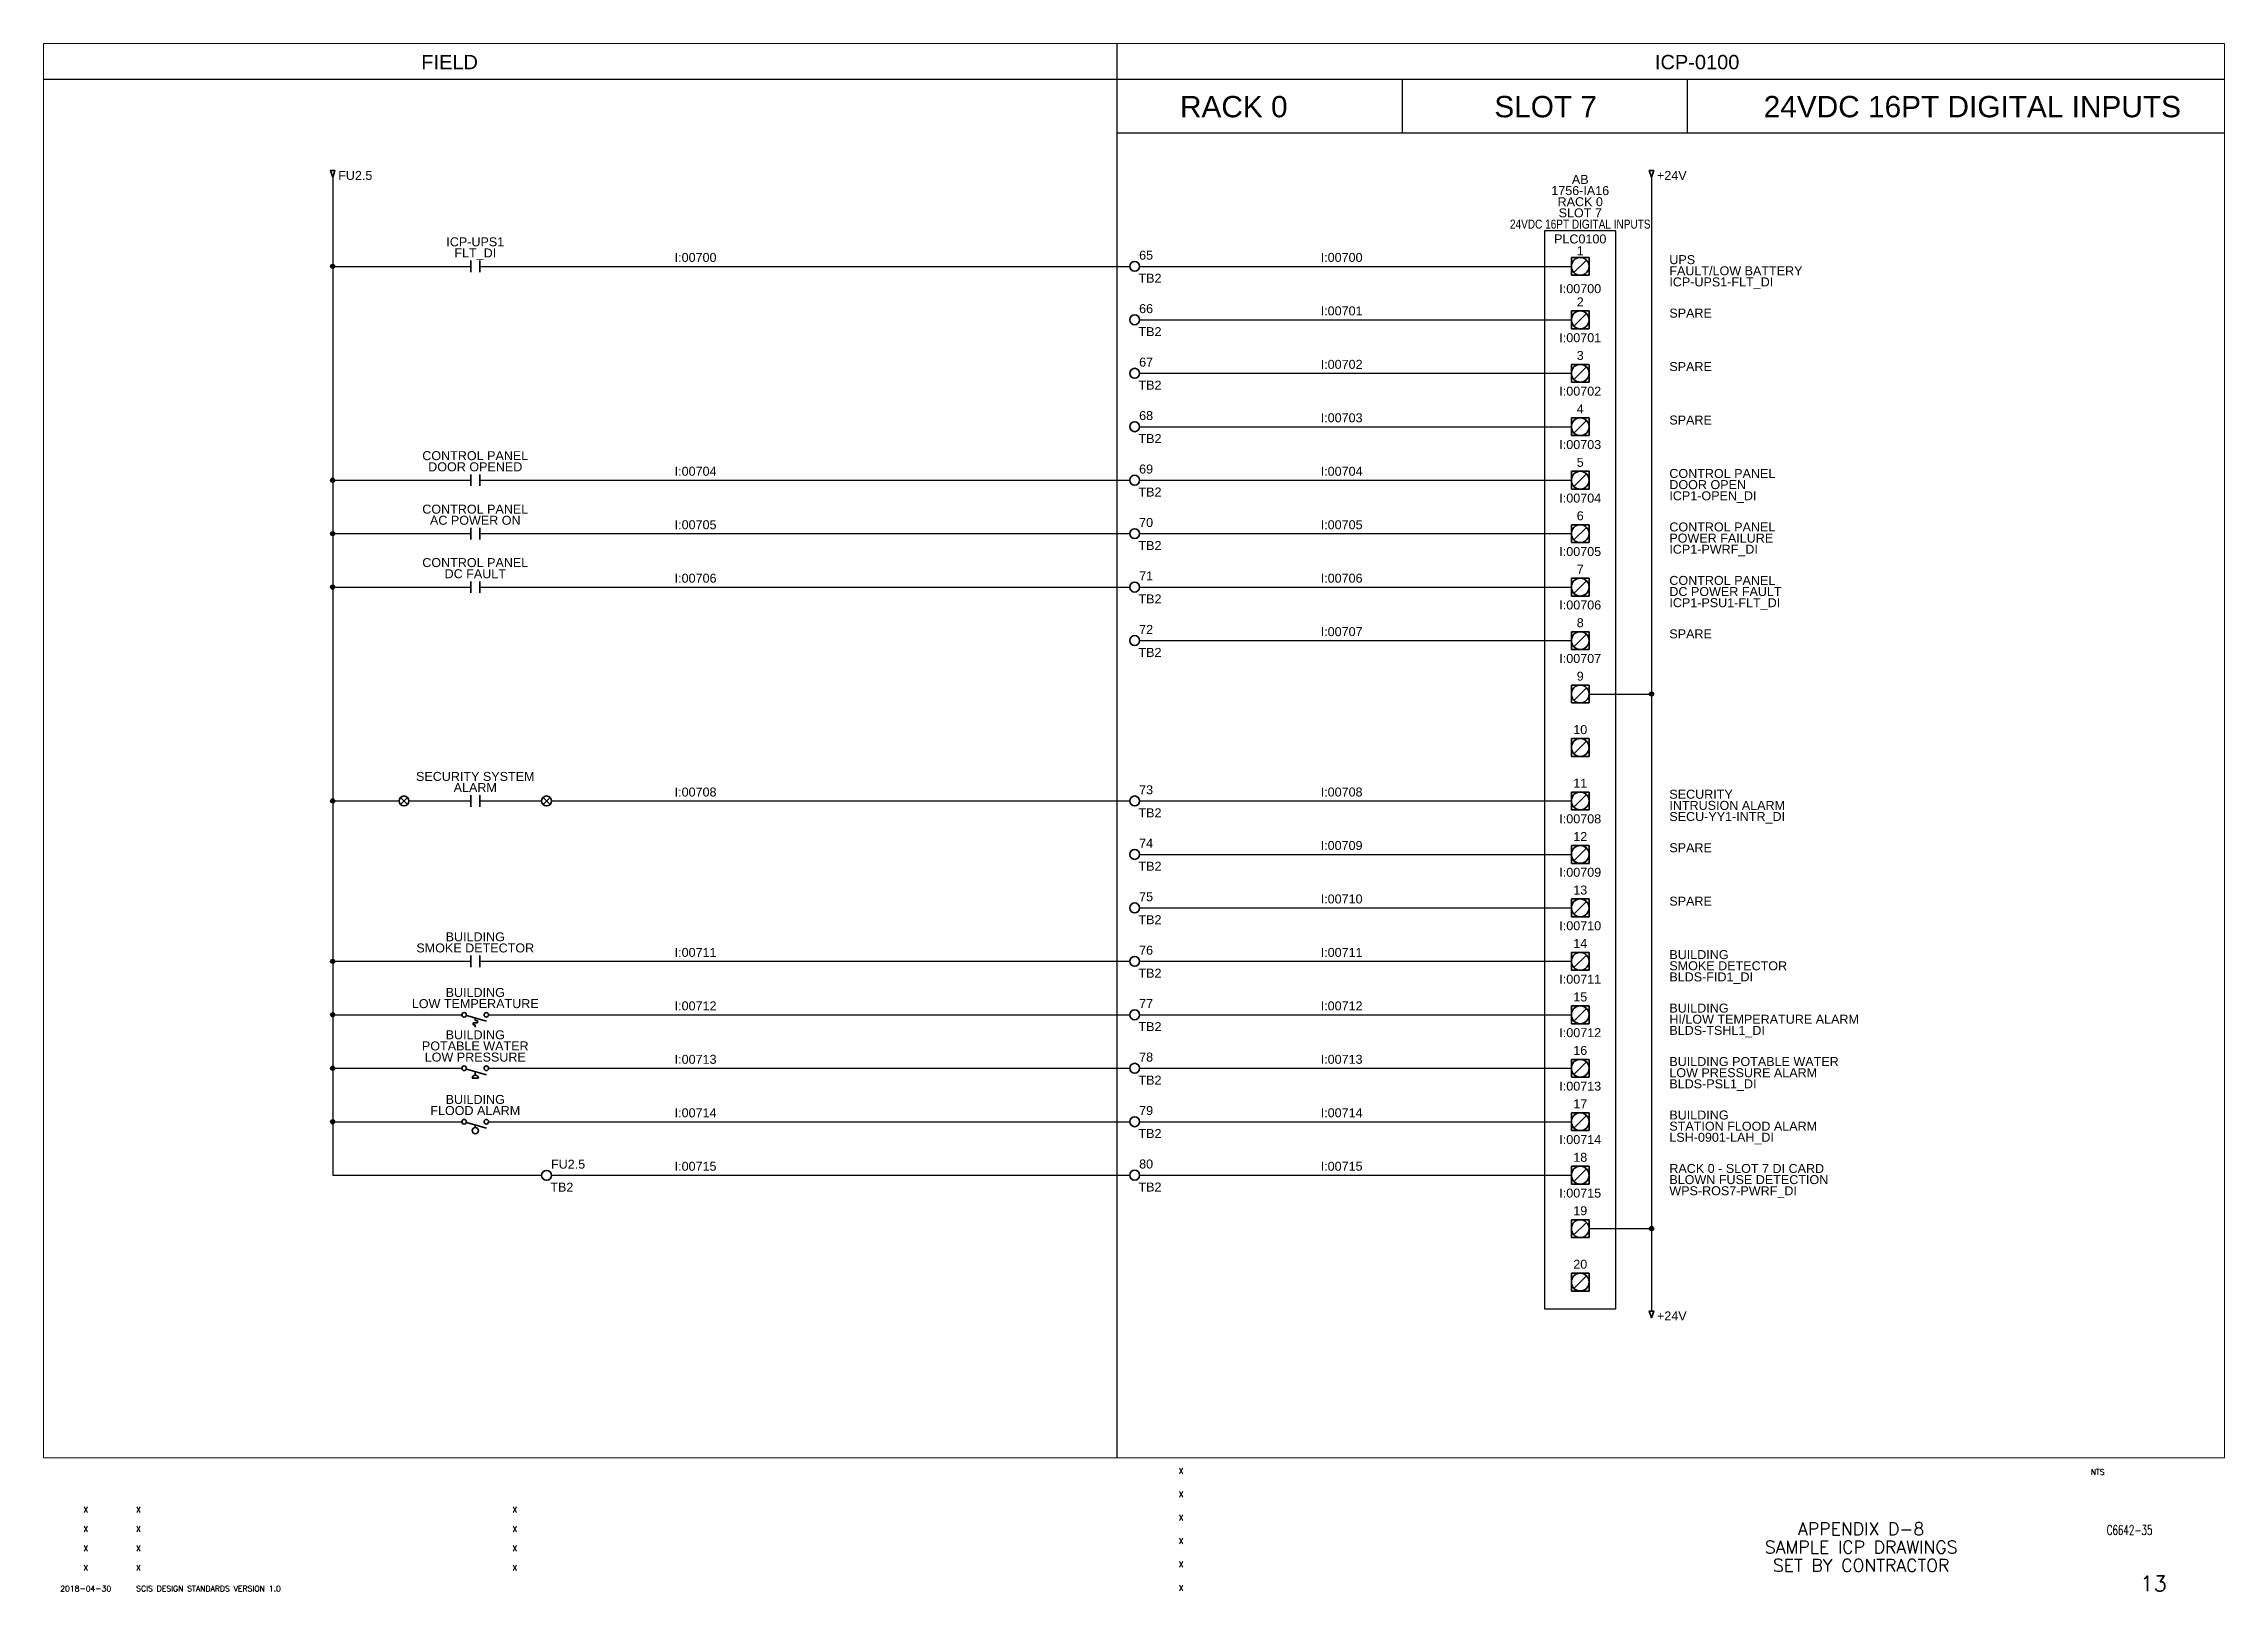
# Paper-space layout '13-Sample ICP R0S07 Digital Inputs' of a CAD drawing. Extents: x 44 to 821, y 22 to 574.
import ezdxf
from ezdxf.enums import TextEntityAlignment as Align

# ---------------------------------------------------------------- set-up
doc = ezdxf.new("R2010")
doc.units = 0
doc.layers.add('BOR-A1', color=7, linetype='Continuous')
doc.layers.add('G-ANNO-VPRT', color=7, linetype='Continuous', plot=False)
for name, color, linetype, lineweight in [('N-ANNO-TEXT', 2, 'Continuous', 18), ('N-CONT-PANL', 3, 'Continuous', 25), ('N-DIAG', 4, 'Continuous', 25), ('N-INST', 4, 'Continuous', 35)]:
    doc.layers.add(name, color=color, linetype=linetype, lineweight=lineweight)
doc.styles.add('_CGS_2-5_NOTES', font='arial.ttf', dxfattribs={"height": 2.5})
doc.styles.add('STD2-0', font='simplex.shx', dxfattribs={"height": 2})
doc.styles.add('STD3-5', font='simplex.shx', dxfattribs={"height": 3.5})
doc.styles.add('STD4-5', font='simplex.shx', dxfattribs={"height": 4.5})
doc.styles.add('STD5-5', font='SIMPLEX')

# ---------------------------------------------------------------- blocks, each defined once
blk = doc.blocks.new('CGS A1 TITLE ATT')
at = {"layer": 'BOR-A1', "color": 1}
for tag, p, height, style in [('DATE', (448.47, 64.4), 2, 'STD2-0'), ('DRAWN', (448.47, 56.08), 2, 'STD2-0'), ('DESIGNER', (448.47, 47.76), 2, 'STD2-0'), ('CHECKED', (448.47, 39.44), 2, 'STD2-0'), ('FILE', (783.85, 42.55), 3.5, 'STD3-5'), ('ENGINEER', (448.47, 31.12), 2, 'STD2-0'), ('AD909', (787.49, 32), 5.5, 'STD5-5'), ('APPROVED', (448.47, 22.72), 2, 'STD2-0')]:
    blk.add_attdef(tag, p, '', height=height, dxfattribs=dict(at, style=style))
at = {"layer": 'BOR-A1', "color": 1, "style": 'STD2-0', "flags": 4}
blk.add_attdef('SCALE', (773.37, 64), '', height=2, dxfattribs=at)
at = {"layer": 'BOR-A1', "color": 1, "style": 'STD4-5'}
for tag, p in [('TITLE-1', (691.59, 44.75)), ('TITLE-2', (691.59, 38.25)), ('TITLE-3', (691.59, 31.75)), ('TITLE-4', (691.59, 25.25))]:
    blk.add_attdef(tag, text='', height=4.5, dxfattribs=at).set_placement(p, align=Align.MIDDLE_CENTER)
at = {"layer": 'BOR-A1', "color": 1, "style": 'STD5-5'}
blk.add_attdef('999', text='', height=5.5, dxfattribs=at).set_placement((800.49, 22.5), align=Align.RIGHT)
blk = doc.blocks.new('CGS A1 REV ATT')
at = {"layer": 'BOR-A1', "color": 1, "style": 'STD2-0'}
for tag, p in [('R5-DATE', (58.99, 50.62)), ('R5-BY', (211.87, 50.62)), ('R4-DATE', (58.99, 43.7)), ('R4-BY', (211.87, 43.7)), ('R3-DATE', (58.99, 36.78)), ('R2-DATE', (58.99, 29.86)), ('R3-BY', (211.87, 36.78)), ('R2-BY', (211.87, 29.86)), ('R1-DATE', (58.99, 22.46)), ('R1-BY', (211.87, 22.46))]:
    blk.add_attdef(tag, text='', height=2, dxfattribs=at).set_placement(p, align=Align.CENTER)
for tag, p in [('R5-DESC', (76.99, 50.62)), ('R4-DESC', (76.99, 43.7)), ('R3-DESC', (76.99, 36.78)), ('R2-DESC', (76.99, 29.86)), ('R1-DESC', (76.99, 22.46))]:
    blk.add_attdef(tag, p, '', height=2, dxfattribs=at)

psp = doc.layouts.new('13-Sample ICP R0S07 Digital Inputs')

# ---------------------------------------------------------------- linework, layer by layer
for p, q in [((426.39, 574), (426.39, 104.1)), ((43.99, 561.3), (821, 561.3)), ((527.99, 561.3), (527.99, 542.25)), ((629.59, 561.3), (629.59, 542.25)), ((426.39, 554.95), (426.39, 70)), ((426.39, 542.25), (821, 542.25))]:
    psp.add_line(p, q)
at = {"color": 7}
psp.add_line((616.89, 526.38), (616.89, 464.46), dxfattribs=at)
at = {"layer": 'N-CONT-PANL'}
for p, q in [((604.19, 507.33), (578.79, 507.33)), ((578.79, 507.33), (578.79, 123.15)), ((604.19, 123.15), (604.19, 507.33)), ((578.79, 123.15), (604.19, 123.15))]:
    psp.add_line(p, q, dxfattribs=at)
at = {"layer": 'N-DIAG'}
for p, q in [((146.99, 526.38), (146.99, 170.78)), ((616.89, 526.38), (616.89, 122.36)), ((146.99, 494.63), (196.2, 494.63)), ((199.38, 494.63), (430.97, 494.63)), ((434.52, 494.63), (588.32, 494.63)), ((434.52, 475.58), (588.32, 475.58)), ((434.52, 456.53), (588.32, 456.53)), ((434.52, 437.48), (588.32, 437.48)), ((146.99, 418.42), (196.2, 418.42)), ((199.38, 418.42), (430.97, 418.42)), ((434.52, 418.42), (588.32, 418.42)), ((146.99, 399.38), (196.2, 399.38)), ((199.38, 399.38), (430.97, 399.38)), ((434.52, 399.38), (588.32, 399.38)), ((146.99, 380.33), (196.2, 380.33)), ((199.38, 380.33), (430.97, 380.33)), ((434.52, 380.33), (588.32, 380.33)), ((434.52, 361.28), (588.32, 361.28)), ((594.67, 342.23), (616.89, 342.23)), ((146.76, 304.13), (170.62, 304.13)), ((174.17, 304.13), (196.2, 304.13)), ((199.38, 304.13), (221.42, 304.13)), ((224.97, 304.13), (430.97, 304.13)), ((434.52, 304.13), (588.32, 304.13)), ((434.52, 285.08), (588.32, 285.08)), ((434.52, 266.03), (588.32, 266.03)), ((146.99, 246.98), (196.2, 246.98)), ((199.38, 246.98), (430.97, 246.98)), ((434.52, 246.98), (588.32, 246.98)), ((146.99, 227.93), (193.03, 227.93)), ((202.55, 227.93), (430.97, 227.93)), ((434.52, 227.93), (588.32, 227.93)), ((146.99, 208.88), (193.03, 208.88)), ((202.55, 208.88), (430.97, 208.88)), ((434.52, 208.88), (588.32, 208.88)), ((146.76, 189.83), (193.03, 189.83)), ((202.55, 189.83), (430.97, 189.83)), ((434.52, 189.83), (588.32, 189.83)), ((146.99, 170.78), (221.42, 170.78)), ((224.97, 170.78), (430.97, 170.78)), ((434.52, 170.78), (588.32, 170.78)), ((594.67, 151.73), (616.89, 151.73))]:
    psp.add_line(p, q, dxfattribs=at)
for centre, radius in [((146.99, 494.63), 0.762), ((146.99, 494.63), 0.475), ((146.99, 494.63), 0.236), ((146.99, 418.42), 0.762), ((146.99, 418.42), 0.475), ((146.99, 418.42), 0.236), ((146.99, 399.38), 0.762), ((146.99, 399.38), 0.475), ((146.99, 399.38), 0.236), ((146.99, 380.33), 0.762), ((146.99, 380.33), 0.475), ((146.99, 380.33), 0.236), ((616.89, 342.23), 0.762), ((616.89, 342.23), 0.475), ((616.89, 342.23), 0.236), ((146.99, 304.13), 0.762), ((146.99, 304.13), 0.475), ((146.99, 304.13), 0.236), ((146.99, 246.98), 0.762), ((146.99, 246.98), 0.475), ((146.99, 246.98), 0.236), ((146.99, 227.93), 0.762), ((146.99, 227.93), 0.475), ((146.99, 227.93), 0.236), ((146.99, 208.88), 0.762), ((146.99, 208.88), 0.475), ((146.99, 208.88), 0.236), ((146.99, 189.83), 0.762), ((146.99, 189.83), 0.475), ((146.99, 189.83), 0.236), ((616.89, 151.73), 0.762), ((616.89, 151.73), 0.475), ((616.89, 151.73), 0.236)]:
    psp.add_circle(centre, radius, dxfattribs=at)
at = {"layer": 'N-INST', "linetype": 'Continuous'}
for p, q in [((588.32, 497.8), (594.67, 497.8)), ((588.32, 491.45), (588.32, 497.8)), ((588.32, 497.8), (594.67, 497.8)), ((588.32, 491.45), (588.32, 497.8)), ((594.67, 497.8), (594.67, 491.45)), ((594.67, 497.8), (594.67, 491.45)), ((196.2, 496.66), (196.2, 492.59)), ((199.38, 496.66), (199.38, 492.59)), ((594.67, 491.45), (588.32, 491.45)), ((594.67, 491.45), (588.32, 491.45)), ((593.74, 496.87), (589.25, 492.38)), ((588.32, 478.75), (594.67, 478.75)), ((588.32, 472.4), (588.32, 478.75)), ((588.32, 478.75), (594.67, 478.75)), ((588.32, 472.4), (588.32, 478.75)), ((593.74, 477.82), (589.25, 473.33)), ((594.67, 478.75), (594.67, 472.4)), ((594.67, 478.75), (594.67, 472.4)), ((594.67, 472.4), (588.32, 472.4)), ((594.67, 472.4), (588.32, 472.4)), ((588.32, 459.7), (594.67, 459.7)), ((588.32, 453.35), (588.32, 459.7)), ((588.32, 459.7), (594.67, 459.7)), ((588.32, 453.35), (588.32, 459.7)), ((593.74, 458.77), (589.25, 454.28)), ((594.67, 459.7), (594.67, 453.35)), ((594.67, 459.7), (594.67, 453.35)), ((594.67, 453.35), (588.32, 453.35)), ((594.67, 453.35), (588.32, 453.35)), ((588.32, 440.65), (594.67, 440.65)), ((588.32, 434.3), (588.32, 440.65)), ((588.32, 440.65), (594.67, 440.65)), ((588.32, 434.3), (588.32, 440.65)), ((593.74, 439.72), (589.25, 435.23)), ((594.67, 440.65), (594.67, 434.3)), ((594.67, 440.65), (594.67, 434.3)), ((594.67, 434.3), (588.32, 434.3)), ((594.67, 434.3), (588.32, 434.3)), ((196.2, 420.46), (196.2, 416.39)), ((199.38, 420.46), (199.38, 416.39)), ((588.32, 421.6), (594.67, 421.6)), ((588.32, 415.25), (588.32, 421.6)), ((588.32, 421.6), (594.67, 421.6)), ((588.32, 415.25), (588.32, 421.6)), ((593.74, 420.67), (589.25, 416.18)), ((594.67, 421.6), (594.67, 415.25)), ((594.67, 421.6), (594.67, 415.25)), ((594.67, 415.25), (588.32, 415.25)), ((594.67, 415.25), (588.32, 415.25)), ((196.2, 401.41), (196.2, 397.34)), ((199.38, 401.41), (199.38, 397.34)), ((588.32, 402.55), (594.67, 402.55)), ((588.32, 396.2), (588.32, 402.55)), ((588.32, 402.55), (594.67, 402.55)), ((588.32, 396.2), (588.32, 402.55)), ((593.74, 401.62), (589.25, 397.13)), ((594.67, 402.55), (594.67, 396.2)), ((594.67, 402.55), (594.67, 396.2)), ((594.67, 396.2), (588.32, 396.2)), ((594.67, 396.2), (588.32, 396.2)), ((196.2, 382.36), (196.2, 378.29)), ((199.38, 382.36), (199.38, 378.29)), ((588.32, 383.5), (594.67, 383.5)), ((588.32, 377.15), (588.32, 383.5)), ((588.32, 383.5), (594.67, 383.5)), ((588.32, 377.15), (588.32, 383.5)), ((593.74, 382.57), (589.25, 378.08)), ((594.67, 383.5), (594.67, 377.15)), ((594.67, 383.5), (594.67, 377.15)), ((594.67, 377.15), (588.32, 377.15)), ((594.67, 377.15), (588.32, 377.15)), ((588.32, 364.45), (594.67, 364.45)), ((588.32, 358.1), (588.32, 364.45)), ((588.32, 364.45), (594.67, 364.45)), ((588.32, 358.1), (588.32, 364.45)), ((594.67, 358.1), (588.32, 358.1)), ((594.67, 358.1), (588.32, 358.1)), ((593.74, 363.52), (589.25, 359.03)), ((594.67, 364.45), (594.67, 358.1)), ((594.67, 364.45), (594.67, 358.1)), ((588.32, 345.4), (594.67, 345.4)), ((588.32, 339.05), (588.32, 345.4)), ((593.74, 344.47), (589.25, 339.98)), ((594.67, 345.4), (594.67, 339.05)), ((594.67, 339.05), (588.32, 339.05)), ((588.32, 326.35), (594.67, 326.35)), ((588.32, 320), (588.32, 326.35)), ((594.67, 326.35), (594.67, 320)), ((594.67, 320), (588.32, 320)), ((593.74, 325.42), (589.25, 320.93)), ((171.14, 305.38), (173.65, 302.87)), ((171.14, 302.87), (173.65, 305.38)), ((196.2, 306.16), (196.2, 302.09)), ((199.38, 306.16), (199.38, 302.09)), ((221.94, 305.38), (224.45, 302.87)), ((221.94, 302.87), (224.45, 305.38)), ((588.32, 307.3), (594.67, 307.3)), ((588.32, 300.95), (588.32, 307.3)), ((588.32, 307.3), (594.67, 307.3)), ((588.32, 300.95), (588.32, 307.3)), ((593.74, 306.37), (589.25, 301.88)), ((594.67, 307.3), (594.67, 300.95)), ((594.67, 307.3), (594.67, 300.95)), ((594.67, 300.95), (588.32, 300.95)), ((594.67, 300.95), (588.32, 300.95)), ((588.32, 288.25), (594.67, 288.25)), ((588.32, 281.9), (588.32, 288.25)), ((588.32, 288.25), (594.67, 288.25)), ((588.32, 281.9), (588.32, 288.25)), ((594.67, 288.25), (594.67, 281.9)), ((594.67, 288.25), (594.67, 281.9)), ((594.67, 281.9), (588.32, 281.9)), ((594.67, 281.9), (588.32, 281.9)), ((593.74, 287.32), (589.25, 282.83)), ((588.32, 269.2), (594.67, 269.2)), ((588.32, 262.85), (588.32, 269.2)), ((588.32, 269.2), (594.67, 269.2)), ((588.32, 262.85), (588.32, 269.2)), ((593.74, 268.27), (589.25, 263.78)), ((594.67, 269.2), (594.67, 262.85)), ((594.67, 269.2), (594.67, 262.85)), ((594.67, 262.85), (588.32, 262.85)), ((594.67, 262.85), (588.32, 262.85)), ((196.2, 249.01), (196.2, 244.94)), ((199.38, 249.01), (199.38, 244.94)), ((588.32, 250.15), (594.67, 250.15)), ((588.32, 243.8), (588.32, 250.15)), ((588.32, 250.15), (594.67, 250.15)), ((588.32, 243.8), (588.32, 250.15)), ((593.74, 249.22), (589.25, 244.73)), ((594.67, 250.15), (594.67, 243.8)), ((594.67, 250.15), (594.67, 243.8)), ((594.67, 243.8), (588.32, 243.8)), ((594.67, 243.8), (588.32, 243.8)), ((194.62, 227.66), (201.78, 225.62)), ((197.79, 226.76), (197.79, 225.89)), ((197.79, 225.89), (198.59, 225.89)), ((198.59, 225.89), (198.59, 225.1)), ((588.32, 231.1), (594.67, 231.1)), ((588.32, 224.75), (588.32, 231.1)), ((588.32, 231.1), (594.67, 231.1)), ((588.32, 224.75), (588.32, 231.1)), ((593.74, 230.17), (589.25, 225.68)), ((594.67, 231.1), (594.67, 224.75)), ((594.67, 231.1), (594.67, 224.75)), ((198.59, 225.1), (197, 225.1)), ((197, 225.1), (197, 224.31)), ((197, 224.31), (197.79, 224.31)), ((197.79, 224.31), (197.79, 223.51)), ((594.67, 224.75), (588.32, 224.75)), ((594.67, 224.75), (588.32, 224.75)), ((588.32, 212.05), (594.67, 212.05)), ((588.32, 205.7), (588.32, 212.05)), ((588.32, 212.05), (594.67, 212.05)), ((588.32, 205.7), (588.32, 212.05)), ((593.74, 211.12), (589.25, 206.63)), ((594.67, 212.05), (594.67, 205.7)), ((594.67, 212.05), (594.67, 205.7)), ((194.62, 208.61), (201.78, 206.57)), ((196.67, 205.3), (198.91, 205.3)), ((197.79, 207.71), (197.79, 206.45)), ((594.67, 205.7), (588.32, 205.7)), ((594.67, 205.7), (588.32, 205.7)), ((194.62, 189.56), (201.78, 187.52)), ((197.79, 188.66), (197.79, 187.79)), ((588.32, 193), (594.67, 193)), ((588.32, 186.65), (588.32, 193)), ((588.32, 193), (594.67, 193)), ((588.32, 186.65), (588.32, 193)), ((594.67, 186.65), (588.32, 186.65)), ((594.67, 186.65), (588.32, 186.65)), ((593.74, 192.07), (589.25, 187.58)), ((594.67, 193), (594.67, 186.65)), ((594.67, 193), (594.67, 186.65)), ((588.32, 173.95), (594.67, 173.95)), ((588.32, 167.6), (588.32, 173.95)), ((588.32, 173.95), (594.67, 173.95)), ((588.32, 167.6), (588.32, 173.95)), ((593.74, 173.02), (589.25, 168.53)), ((594.67, 173.95), (594.67, 167.6)), ((594.67, 173.95), (594.67, 167.6)), ((594.67, 167.6), (588.32, 167.6)), ((594.67, 167.6), (588.32, 167.6)), ((588.32, 154.9), (594.67, 154.9)), ((588.32, 148.55), (588.32, 154.9)), ((594.67, 148.55), (588.32, 148.55)), ((593.74, 153.97), (589.25, 149.48)), ((594.67, 154.9), (594.67, 148.55)), ((588.32, 135.85), (594.67, 135.85)), ((588.32, 129.5), (588.32, 135.85)), ((593.74, 134.92), (589.25, 130.43)), ((594.67, 135.85), (594.67, 129.5)), ((594.67, 129.5), (588.32, 129.5))]:
    psp.add_line(p, q, dxfattribs=at)
for points in [[(146.99, 528.76), (147.79, 528.76), (146.99, 526.38), (146.2, 528.76), (146.99, 528.76)], [(616.89, 528.76), (617.69, 528.76), (616.89, 526.38), (616.1, 528.76), (616.89, 528.76)], [(616.89, 122.36), (617.69, 122.36), (616.89, 119.98), (616.1, 122.36), (616.89, 122.36)]]:
    psp.add_lwpolyline(points, dxfattribs=at)
for centre, radius in [((591.49, 494.63), 3.17), ((432.74, 494.63), 1.77), ((432.74, 475.58), 1.77), ((591.49, 475.58), 3.17), ((591.49, 456.53), 3.17), ((432.74, 456.53), 1.77), ((432.74, 437.48), 1.77), ((591.49, 437.48), 3.17), ((432.74, 418.42), 1.77), ((591.49, 418.42), 3.17), ((432.74, 399.38), 1.77), ((591.49, 399.38), 3.17), ((432.74, 380.33), 1.77), ((591.49, 380.33), 3.17), ((432.74, 361.28), 1.77), ((591.49, 361.28), 3.17), ((591.49, 342.23), 3.17), ((591.49, 323.18), 3.17), ((432.74, 304.13), 1.77), ((591.49, 304.13), 3.17), ((591.49, 285.08), 3.17), ((432.74, 285.08), 1.77), ((432.74, 266.03), 1.77), ((591.49, 266.03), 3.17), ((432.74, 246.98), 1.77), ((591.49, 246.98), 3.17), ((193.85, 227.93), 0.818), ((201.74, 227.93), 0.818), ((432.74, 227.93), 1.77), ((591.49, 227.93), 3.17), ((432.74, 208.88), 1.77), ((591.49, 208.88), 3.17), ((193.85, 208.88), 0.818), ((201.74, 208.88), 0.818), ((193.85, 189.83), 0.818), ((197.79, 186.65), 1.12), ((201.74, 189.83), 0.818), ((432.74, 189.83), 1.77), ((591.49, 189.83), 3.17), ((223.19, 170.72), 1.77), ((432.74, 170.78), 1.77), ((591.49, 170.78), 3.17), ((591.49, 151.73), 3.17), ((591.49, 132.68), 3.17)]:
    psp.add_circle(centre, radius, dxfattribs=at)
at = {"layer": 'N-INST'}
for centre in [(172.39, 304.13), (223.19, 304.13)]:
    psp.add_circle(centre, 1.77, dxfattribs=at)
at = {"layer": 'N-INST', "linetype": 'Continuous'}
psp.add_arc((197.79, 205.3), 1.12, 0, 180, dxfattribs=at)

# ---------------------------------------------------------------- block references
ref = psp.add_blockref('CGS A1 TITLE ATT', (0, 0))
ref.add_attrib('TITLE-1', 'APPENDIX D-8', dxfattribs={"layer": 'BOR-A1', "color": 1, "height": 4.5, "style": 'STD4-5'}).set_placement((691.59, 44.75), align=Align.MIDDLE_CENTER)
ref.add_attrib('TITLE-2', 'SAMPLE ICP DRAWINGS', dxfattribs={"layer": 'BOR-A1', "color": 1, "height": 4.5, "style": 'STD4-5'}).set_placement((691.59, 38.25), align=Align.MIDDLE_CENTER)
ref.add_attrib('TITLE-3', 'SET BY CONTRACTOR', dxfattribs={"layer": 'BOR-A1', "color": 1, "height": 4.5, "style": 'STD4-5'}).set_placement((691.59, 31.75), align=Align.MIDDLE_CENTER)
ref.add_attrib('FILE', 'C6642-35', (779.08, 42.56), dxfattribs={"layer": 'BOR-A1', "color": 1, "height": 3.5, "style": 'STD3-5', "width": 0.65})
ref.add_attrib('SCALE', 'NTS', (773.37, 64), dxfattribs={"layer": 'BOR-A1', "color": 1, "height": 2, "style": 'STD2-0'})
ref.add_attrib('DATE', 'X', (448.47, 64.4), dxfattribs={"layer": 'BOR-A1', "color": 1, "height": 2, "style": 'STD2-0'})
ref.add_attrib('DRAWN', 'X', (448.47, 56.08), dxfattribs={"layer": 'BOR-A1', "color": 1, "height": 2, "style": 'STD2-0'})
ref.add_attrib('DESIGNER', 'X', (448.47, 47.76), dxfattribs={"layer": 'BOR-A1', "color": 1, "height": 2, "style": 'STD2-0'})
ref.add_attrib('CHECKED', 'X', (448.47, 39.44), dxfattribs={"layer": 'BOR-A1', "color": 1, "height": 2, "style": 'STD2-0'})
ref.add_attrib('ENGINEER', 'X', (448.47, 31.12), dxfattribs={"layer": 'BOR-A1', "color": 1, "height": 2, "style": 'STD2-0'})
ref.add_attrib('APPROVED', 'X', (448.47, 22.72), dxfattribs={"layer": 'BOR-A1', "color": 1, "height": 2, "style": 'STD2-0'})
ref.add_attrib('999', '13', dxfattribs={"layer": 'BOR-A1', "color": 1, "height": 5.5, "style": 'STD5-5'}).set_placement((800.49, 22.5), align=Align.RIGHT)
psp.add_blockref('CGS A1 REV ATT', (0, 0)).add_auto_attribs({'R1-DATE': '2018-04-30', 'R1-DESC': 'SCIS DESIGN STANDARDS VERSION 1.0', 'R2-DATE': 'X', 'R2-DESC': 'X', 'R2-BY': 'X', 'R3-DATE': 'X', 'R3-DESC': 'X', 'R3-BY': 'X', 'R4-DATE': 'X', 'R4-DESC': 'X', 'R4-BY': 'X', 'R5-DATE': 'X', 'R5-DESC': 'X', 'R5-BY': 'X'})

# ---------------------------------------------------------------- texts
at = {"layer": 'N-ANNO-TEXT', "linetype": 'Continuous', "style": '_CGS_2-5_NOTES'}
for s, height, p in [('FIELD', 5.1, (188.65, 567.42)), ('ICP-0100', 5.1, (633.15, 567.42)), ('RACK 0', 7.6, (468.05, 551.55)), ('SLOT 7', 7.6, (579.17, 551.55)), ('24VDC 16PT DIGITAL INPUTS', 7.6, (731.19, 551.55))]:
    psp.add_text(s, height=height, dxfattribs=at).set_placement(p, align=Align.MIDDLE)
for s, p in [('FU2.5', (148.94, 525.43)), ('+24V', (618.84, 525.43)), ('65', (434.33, 497.01)), ('UPS', (623.24, 495.42)), ('TB2', (434.09, 488.81)), ('FAULT/LOW BATTERY', (623.24, 491.45)), ('ICP-UPS1-FLT_DI', (623.24, 487.48)), ('66', (434.33, 477.96)), ('SPARE', (623.24, 476.37)), ('TB2', (434.09, 469.76)), ('67', (434.33, 458.91)), ('SPARE', (623.24, 457.32)), ('TB2', (434.09, 450.71)), ('68', (434.33, 439.86)), ('SPARE', (623.24, 438.27)), ('TB2', (434.09, 431.66)), ('69', (434.33, 420.81)), ('CONTROL PANEL', (623.24, 419.22)), ('TB2', (434.09, 412.61)), ('DOOR OPEN', (623.24, 415.25)), ('ICP1-OPEN_DI', (623.24, 411.28)), ('70', (434.33, 401.76)), ('TB2', (434.09, 393.56)), ('CONTROL PANEL', (623.24, 400.17)), ('POWER FAILURE', (623.24, 396.2)), ('ICP1-PWRF_DI', (623.24, 392.23)), ('71', (434.33, 382.71)), ('CONTROL PANEL', (623.24, 381.12)), ('TB2', (434.09, 374.51)), ('DC POWER FAULT', (623.24, 377.15)), ('ICP1-PSU1-FLT_DI', (623.24, 373.18)), ('72', (434.33, 363.66)), ('SPARE', (623.24, 362.07)), ('TB2', (434.09, 355.46)), ('73', (434.33, 306.51)), ('SECURITY', (623.24, 304.92)), ('INTRUSION ALARM', (623.24, 300.95)), ('TB2', (434.09, 298.31)), ('SECU-YY1-INTR_DI', (623.24, 296.98)), ('74', (434.33, 287.46)), ('SPARE', (623.24, 285.87)), ('TB2', (434.09, 279.26)), ('75', (434.33, 268.41)), ('SPARE', (623.24, 266.82)), ('TB2', (434.09, 260.21)), ('76', (434.33, 249.36)), ('BUILDING', (623.24, 247.77)), ('TB2', (434.09, 241.16)), ('SMOKE DETECTOR', (623.24, 243.8)), ('BLDS-FID1_DI', (623.24, 239.83)), ('77', (434.33, 230.31)), ('TB2', (434.09, 222.11)), ('BUILDING', (623.24, 228.72)), ('HI/LOW TEMPERATURE ALARM', (623.24, 224.75)), ('BLDS-TSHL1_DI', (623.24, 220.78)), ('78', (434.33, 211.26)), ('BUILDING POTABLE WATER', (623.24, 209.67)), ('TB2', (434.09, 203.06)), ('LOW PRESSURE ALARM', (623.24, 205.7)), ('BLDS-PSL1_DI', (623.24, 201.73)), ('79', (434.33, 192.21)), ('TB2', (434.09, 184.01)), ('STATION FLOOD ALARM', (623.24, 186.65)), ('BUILDING', (623.24, 190.62)), ('LSH-0901-LAH_DI', (623.24, 182.68)), ('FU2.5', (224.78, 173.1)), ('80', (434.33, 173.16)), ('RACK 0 - SLOT 7 DI CARD', (623.24, 171.57)), ('TB2', (224.54, 164.91)), ('TB2', (434.09, 164.96)), ('WPS-ROS7-PWRF_DI', (623.24, 163.63)), ('BLOWN FUSE DETECTION', (623.24, 167.6)), ('+24V', (618.84, 119.03))]:
    psp.add_text(s, height=3.2, dxfattribs=at).set_placement(p)
for s, p in [('1756-IA16', (591.49, 520.03)), ('AB', (591.49, 523.99)), ('RACK 0', (591.49, 516.06)), ('SLOT 7', (591.49, 512.09)), ('PLC0100', (591.49, 502.79)), ('ICP-UPS1', (197.79, 501.77)), ('FLT_DI', (197.79, 497.8)), ('I:00700', (276.29, 496.21)), ('I:00700', (506.47, 496.21)), ('1', (591.49, 498.59)), ('2', (591.49, 480.34)), ('I:00701', (506.47, 477.16)), ('I:00702', (506.47, 458.11)), ('3', (591.49, 461.29)), ('4', (591.49, 442.24)), ('I:00703', (506.47, 439.06)), ('CONTROL PANEL', (197.79, 425.57)), ('DOOR OPENED', (197.79, 421.6)), ('I:00704', (276.29, 420.01)), ('I:00704', (506.47, 420.01)), ('5', (591.49, 423.19)), ('CONTROL PANEL', (197.79, 406.52)), ('AC POWER ON', (197.79, 402.55)), ('I:00705', (276.29, 400.96)), ('I:00705', (506.47, 400.96)), ('6', (591.49, 404.14)), ('CONTROL PANEL', (197.79, 387.47)), ('DC FAULT', (197.79, 383.5)), ('I:00706', (276.29, 381.91)), ('I:00706', (506.47, 381.91)), ('7', (591.49, 385.09)), ('I:00707', (506.47, 362.86)), ('8', (591.49, 366.04)), ('9', (591.49, 346.99)), ('10', (591.49, 327.94)), ('SECURITY SYSTEM', (197.79, 311.27)), ('11', (591.49, 308.89)), ('ALARM', (197.79, 307.3)), ('I:00708', (276.29, 305.71)), ('I:00708', (506.47, 305.71)), ('I:00709', (506.47, 286.66)), ('12', (591.49, 289.84)), ('13', (591.49, 270.79)), ('I:00710', (506.47, 267.61)), ('BUILDING', (197.79, 254.12)), ('SMOKE DETECTOR', (197.79, 250.15)), ('I:00711', (276.29, 248.56)), ('I:00711', (506.47, 248.56)), ('14', (591.49, 251.74)), ('LOW TEMPERATURE', (197.79, 230.31)), ('BUILDING', (197.79, 234.28)), ('15', (591.49, 232.69)), ('I:00712', (276.29, 229.51)), ('I:00712', (506.47, 229.51)), ('POTABLE WATER', (197.79, 215.23)), ('BUILDING', (197.79, 219.19)), ('LOW PRESSURE', (197.79, 211.26)), ('I:00713', (276.29, 210.46)), ('I:00713', (506.47, 210.46)), ('16', (591.49, 213.64)), ('FLOOD ALARM', (197.79, 192.21)), ('BUILDING', (197.79, 196.17)), ('I:00714', (276.29, 191.41)), ('I:00714', (506.47, 191.41)), ('17', (591.49, 194.59)), ('18', (591.49, 175.54)), ('I:00715', (276.29, 172.36)), ('I:00715', (506.47, 172.36)), ('19', (591.49, 156.49)), ('20', (591.49, 137.44))]:
    psp.add_text(s, height=3.2, dxfattribs=at).set_placement(p, align=Align.CENTER)
at = {"layer": 'N-ANNO-TEXT', "linetype": 'Continuous', "style": '_CGS_2-5_NOTES', "width": 0.8}
psp.add_text('24VDC 16PT DIGITAL INPUTS', height=3.2, dxfattribs=at).set_placement((591.49, 508.08), align=Align.CENTER)
at = {"layer": 'N-ANNO-TEXT', "linetype": 'Continuous', "style": '_CGS_2-5_NOTES'}
for s, p in [('I:00700', (591.49, 488.28)), ('I:00701', (591.49, 470.81)), ('I:00702', (591.49, 451.76)), ('I:00703', (591.49, 432.71)), ('I:00704', (591.49, 413.66)), ('I:00705', (591.49, 394.61)), ('I:00706', (591.49, 375.56)), ('I:00707', (591.49, 356.51)), ('I:00708', (591.49, 299.36)), ('I:00709', (591.49, 280.31)), ('I:00710', (591.49, 261.26)), ('I:00711', (591.49, 242.21)), ('I:00712', (591.49, 223.16)), ('I:00713', (591.49, 204.11)), ('I:00714', (591.49, 185.06)), ('I:00715', (591.49, 166.01))]:
    psp.add_text(s, height=3.2, dxfattribs=at).set_placement(p, align=Align.TOP_CENTER)

# ---------------------------------------------------------------- viewports
at = {"layer": 'G-ANNO-VPRT'}
psp.add_viewport(center=(432.5, 322), size=(777.01, 504), view_center_point=(-16.109, -12.305), view_height=34.46061, dxfattribs=at)

doc.saveas('drawing.dxf')
